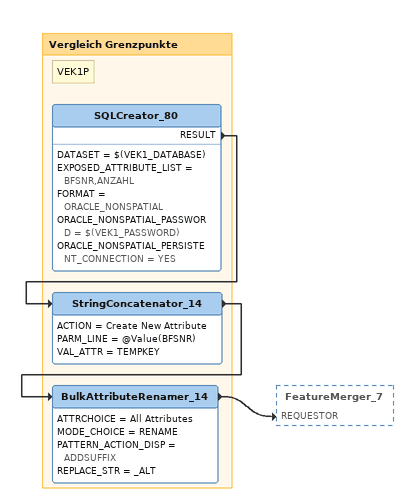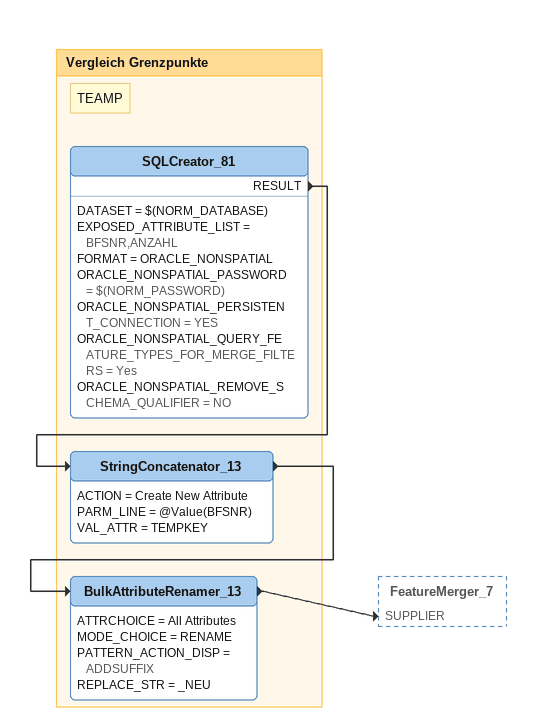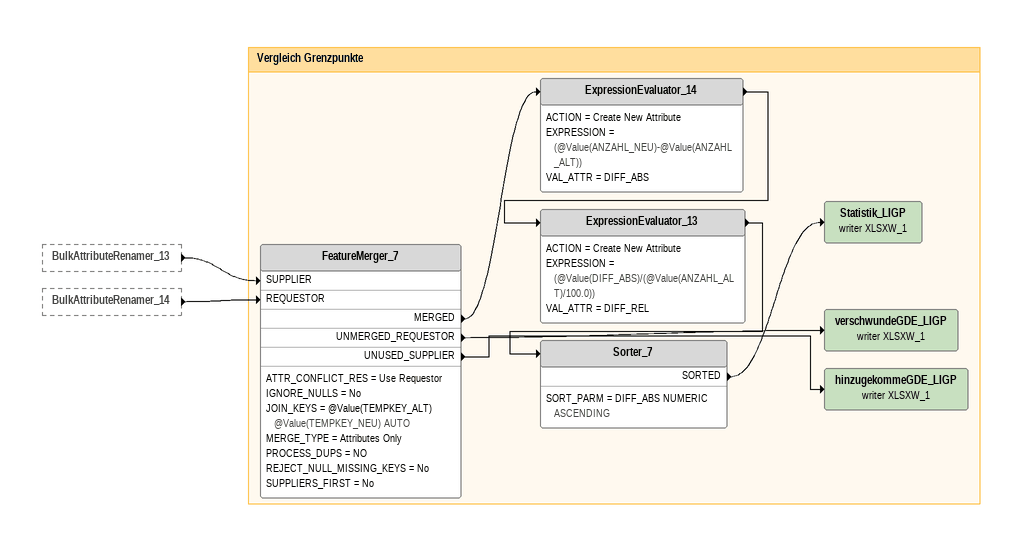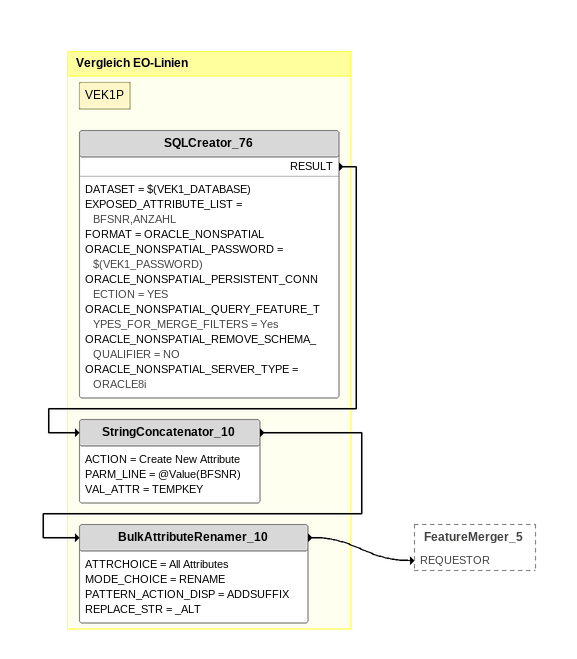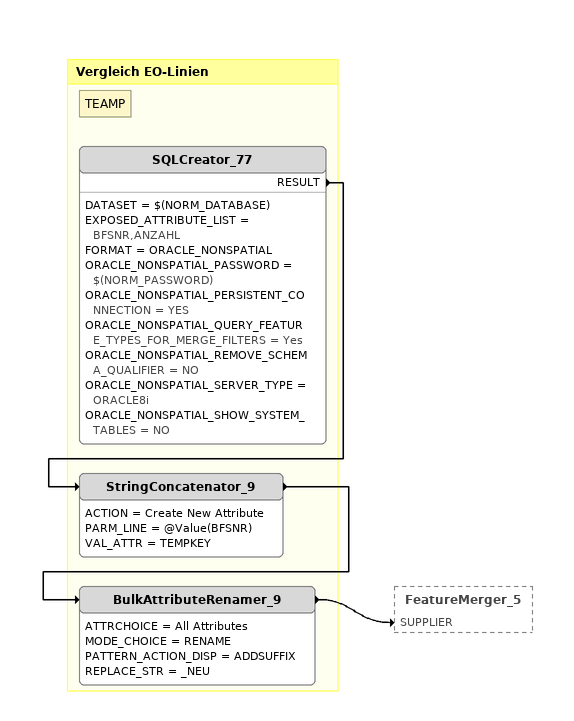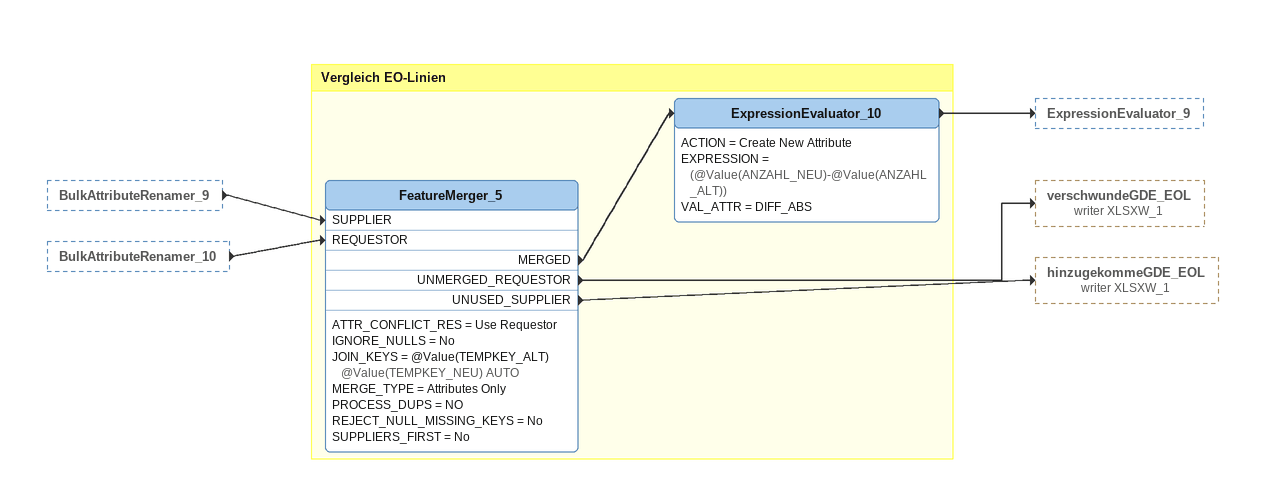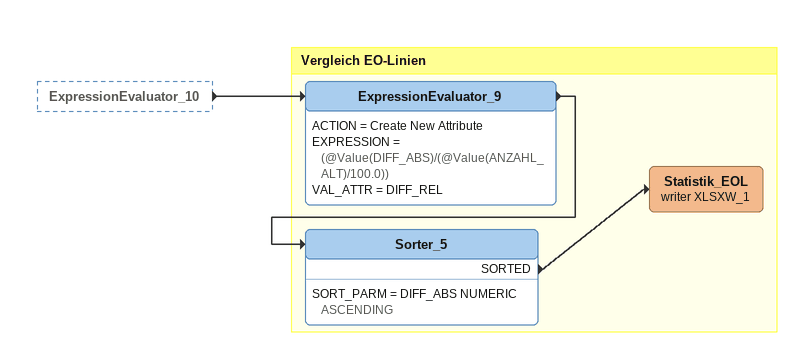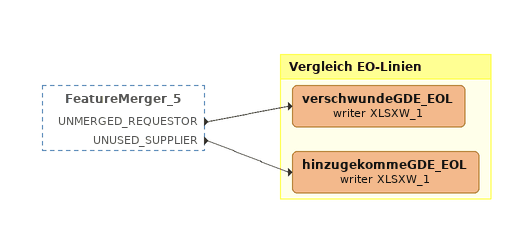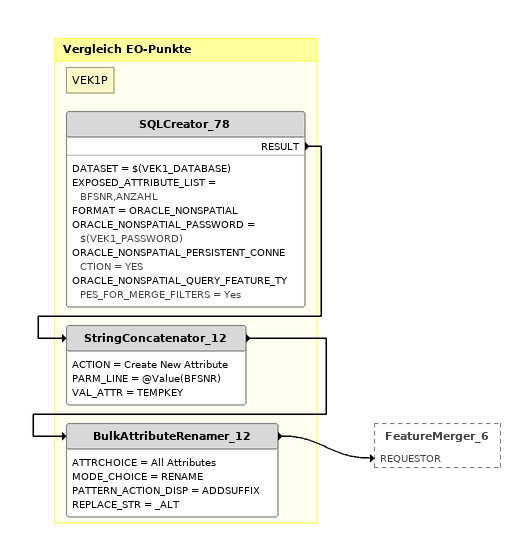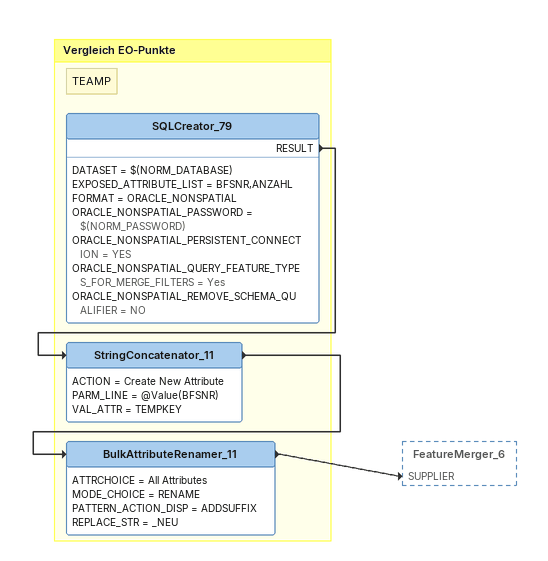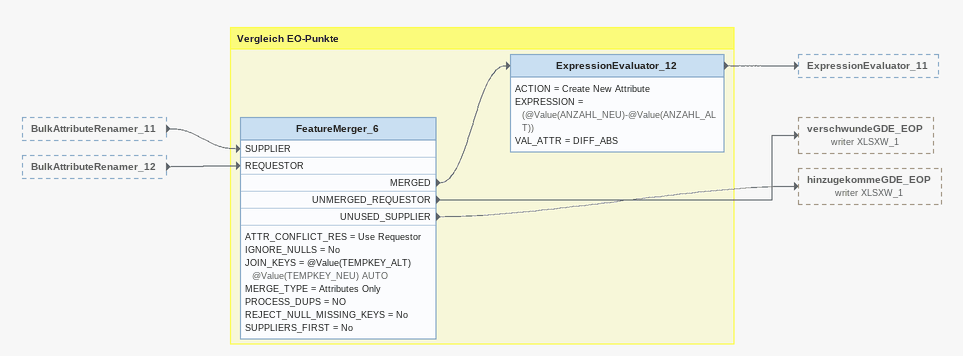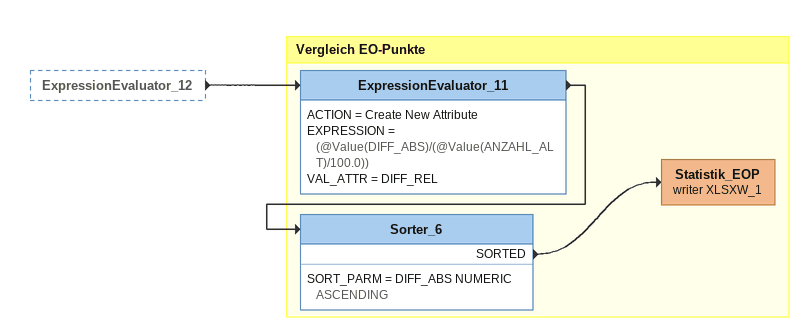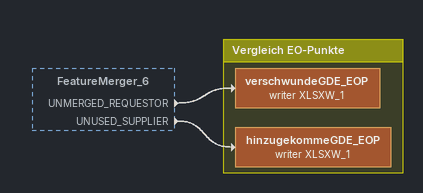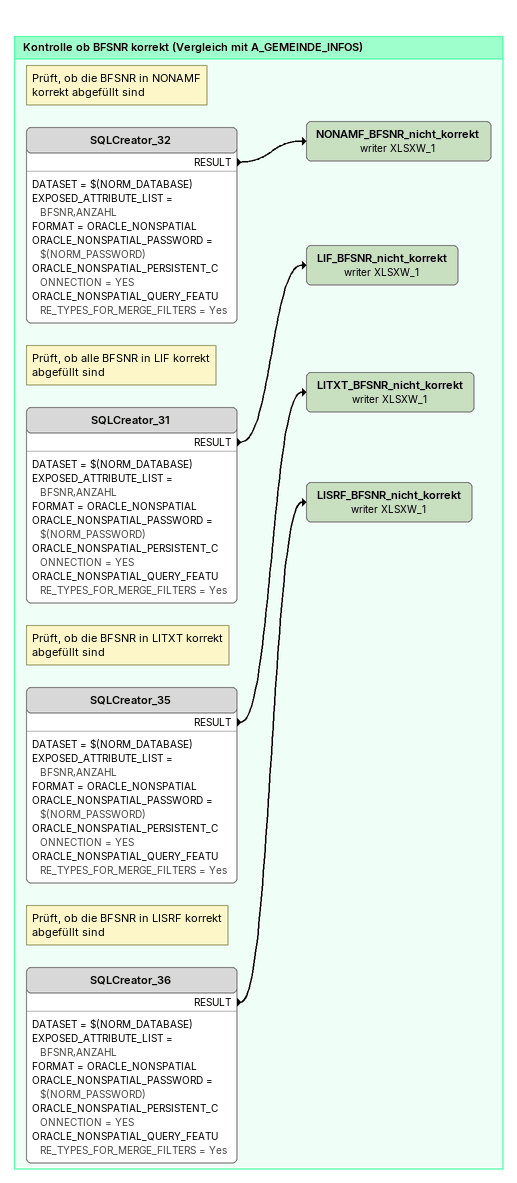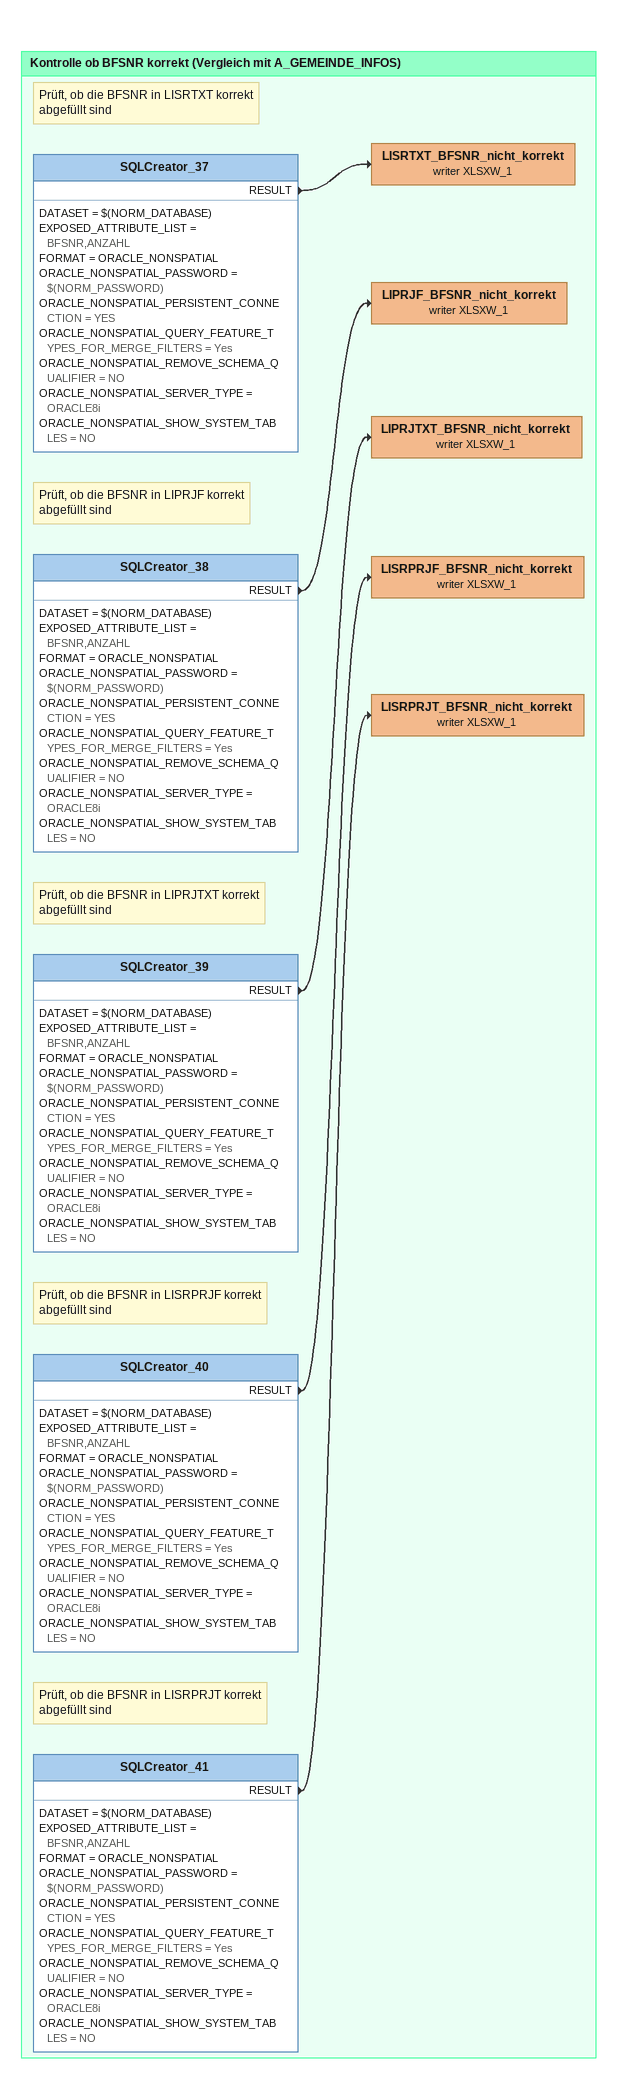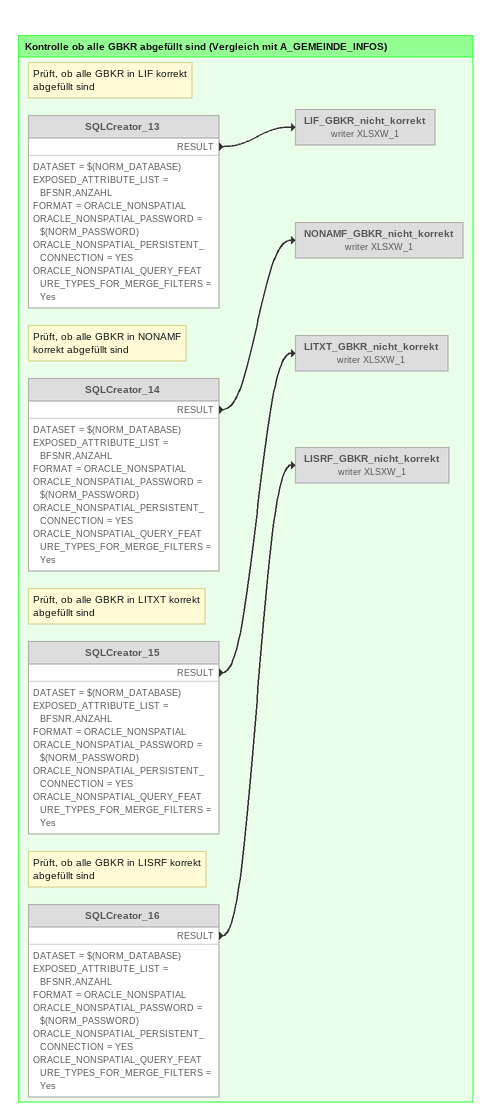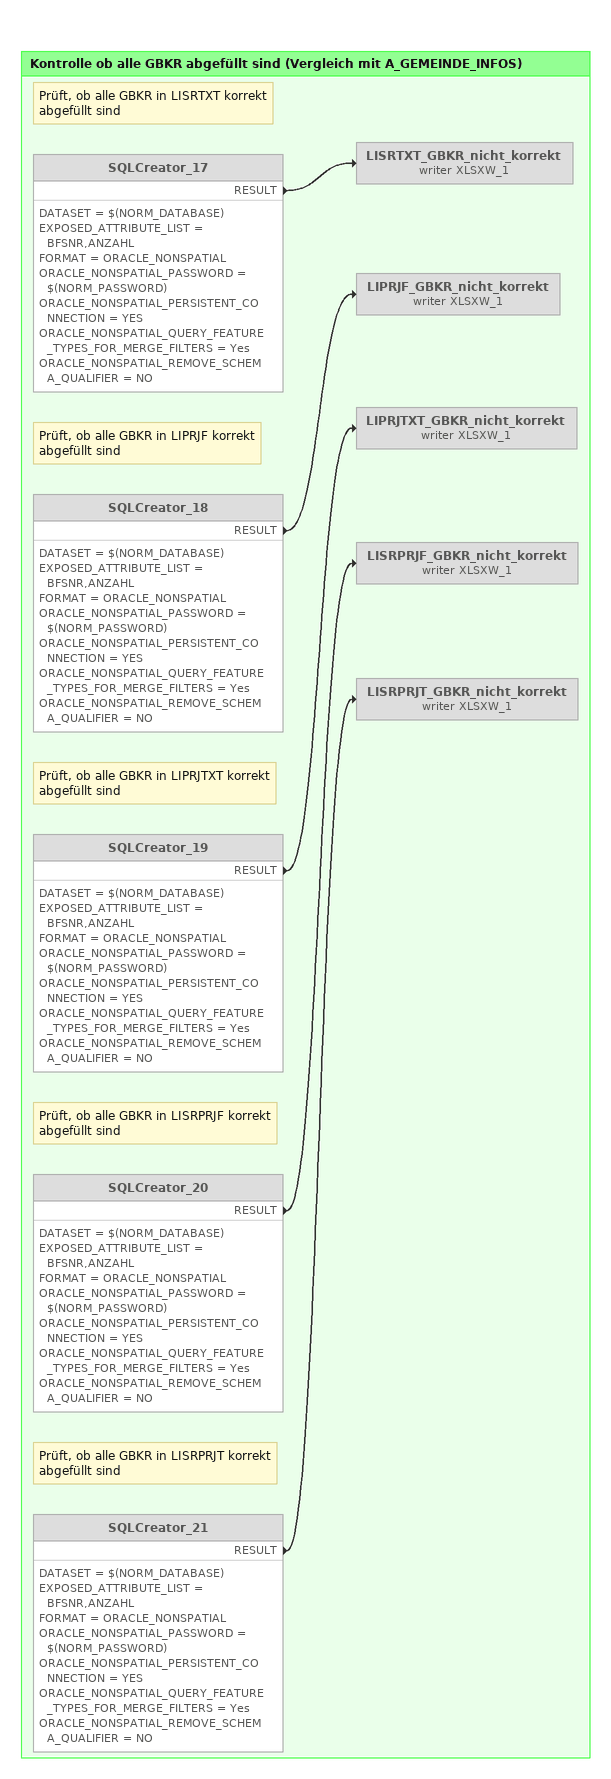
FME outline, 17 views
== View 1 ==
Bookmark: Vergleich Grenzpunkte
Note: VEK1P
SQLCreator_80
    DATASET = $(VEK1_DATABASE)
    EXPOSED_ATTRIBUTE_LIST = BFSNR,ANZAHL
    FORMAT = ORACLE_NONSPATIAL
    ORACLE_NONSPATIAL_PASSWORD = $(VEK1_PASSWORD)
    ORACLE_NONSPATIAL_PERSISTENT_CONNECTION = YES
    RESULT -> StringConcatenator_14
StringConcatenator_14
    ACTION = Create New Attribute
    PARM_LINE = @Value(BFSNR)
    VAL_ATTR = TEMPKEY
    -> BulkAttributeRenamer_14
BulkAttributeRenamer_14
    ATTRCHOICE = All Attributes
    MODE_CHOICE = RENAME
    PATTERN_ACTION_DISP = ADDSUFFIX
    REPLACE_STR = _ALT
    -> FeatureMerger_7 [REQUESTOR]

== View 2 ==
Bookmark: Vergleich Grenzpunkte
Note: TEAMP
SQLCreator_81
    DATASET = $(NORM_DATABASE)
    EXPOSED_ATTRIBUTE_LIST = BFSNR,ANZAHL
    FORMAT = ORACLE_NONSPATIAL
    ORACLE_NONSPATIAL_PASSWORD = $(NORM_PASSWORD)
    ORACLE_NONSPATIAL_PERSISTENT_CONNECTION = YES
    ORACLE_NONSPATIAL_QUERY_FEATURE_TYPES_FOR_MERGE_FILTERS = Yes
    ORACLE_NONSPATIAL_REMOVE_SCHEMA_QUALIFIER = NO
    RESULT -> StringConcatenator_13
StringConcatenator_13
    ACTION = Create New Attribute
    PARM_LINE = @Value(BFSNR)
    VAL_ATTR = TEMPKEY
    -> BulkAttributeRenamer_13
BulkAttributeRenamer_13
    ATTRCHOICE = All Attributes
    MODE_CHOICE = RENAME
    PATTERN_ACTION_DISP = ADDSUFFIX
    REPLACE_STR = _NEU
    -> FeatureMerger_7 [SUPPLIER]

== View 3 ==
BulkAttributeRenamer_13 [outside]
    -> FeatureMerger_7 [SUPPLIER]
BulkAttributeRenamer_14 [outside]
    -> FeatureMerger_7 [REQUESTOR]

Bookmark: Vergleich Grenzpunkte
FeatureMerger_7
    ATTR_CONFLICT_RES = Use Requestor
    IGNORE_NULLS = No
    JOIN_KEYS = @Value(TEMPKEY_ALT) @Value(TEMPKEY_NEU) AUTO
    MERGE_TYPE = Attributes Only
    PROCESS_DUPS = NO
    REJECT_NULL_MISSING_KEYS = No
    SUPPLIERS_FIRST = No
    MERGED -> ExpressionEvaluator_14
    UNMERGED_REQUESTOR -> verschwundeGDE_LIGP (writer XLSXW_1)
    UNUSED_SUPPLIER -> hinzugekommeGDE_LIGP (writer XLSXW_1)
ExpressionEvaluator_14
    ACTION = Create New Attribute
    EXPRESSION = (@Value(ANZAHL_NEU)-@Value(ANZAHL_ALT))
    VAL_ATTR = DIFF_ABS
    -> ExpressionEvaluator_13
ExpressionEvaluator_13
    ACTION = Create New Attribute
    EXPRESSION = (@Value(DIFF_ABS)/(@Value(ANZAHL_ALT)/100.0))
    VAL_ATTR = DIFF_REL
    -> Sorter_7
Sorter_7
    SORT_PARM = DIFF_ABS NUMERIC ASCENDING
    SORTED -> Statistik_LIGP (writer XLSXW_1)
Statistik_LIGP (writer XLSXW_1)
verschwundeGDE_LIGP (writer XLSXW_1)
hinzugekommeGDE_LIGP (writer XLSXW_1)

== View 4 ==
Bookmark: Vergleich EO-Linien
Note: VEK1P
SQLCreator_76
    DATASET = $(VEK1_DATABASE)
    EXPOSED_ATTRIBUTE_LIST = BFSNR,ANZAHL
    FORMAT = ORACLE_NONSPATIAL
    ORACLE_NONSPATIAL_PASSWORD = $(VEK1_PASSWORD)
    ORACLE_NONSPATIAL_PERSISTENT_CONNECTION = YES
    ORACLE_NONSPATIAL_QUERY_FEATURE_TYPES_FOR_MERGE_FILTERS = Yes
    ORACLE_NONSPATIAL_REMOVE_SCHEMA_QUALIFIER = NO
    ORACLE_NONSPATIAL_SERVER_TYPE = ORACLE8i
    RESULT -> StringConcatenator_10
StringConcatenator_10
    ACTION = Create New Attribute
    PARM_LINE = @Value(BFSNR)
    VAL_ATTR = TEMPKEY
    -> BulkAttributeRenamer_10
BulkAttributeRenamer_10
    ATTRCHOICE = All Attributes
    MODE_CHOICE = RENAME
    PATTERN_ACTION_DISP = ADDSUFFIX
    REPLACE_STR = _ALT
    -> FeatureMerger_5 [REQUESTOR]

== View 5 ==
Bookmark: Vergleich EO-Linien
Note: TEAMP
SQLCreator_77
    DATASET = $(NORM_DATABASE)
    EXPOSED_ATTRIBUTE_LIST = BFSNR,ANZAHL
    FORMAT = ORACLE_NONSPATIAL
    ORACLE_NONSPATIAL_PASSWORD = $(NORM_PASSWORD)
    ORACLE_NONSPATIAL_PERSISTENT_CONNECTION = YES
    ORACLE_NONSPATIAL_QUERY_FEATURE_TYPES_FOR_MERGE_FILTERS = Yes
    ORACLE_NONSPATIAL_REMOVE_SCHEMA_QUALIFIER = NO
    ORACLE_NONSPATIAL_SERVER_TYPE = ORACLE8i
    ORACLE_NONSPATIAL_SHOW_SYSTEM_TABLES = NO
    RESULT -> StringConcatenator_9
StringConcatenator_9
    ACTION = Create New Attribute
    PARM_LINE = @Value(BFSNR)
    VAL_ATTR = TEMPKEY
    -> BulkAttributeRenamer_9
BulkAttributeRenamer_9
    ATTRCHOICE = All Attributes
    MODE_CHOICE = RENAME
    PATTERN_ACTION_DISP = ADDSUFFIX
    REPLACE_STR = _NEU
    -> FeatureMerger_5 [SUPPLIER]

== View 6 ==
BulkAttributeRenamer_9 [outside]
    -> FeatureMerger_5 [SUPPLIER]
BulkAttributeRenamer_10 [outside]
    -> FeatureMerger_5 [REQUESTOR]

Bookmark: Vergleich EO-Linien
FeatureMerger_5
    ATTR_CONFLICT_RES = Use Requestor
    IGNORE_NULLS = No
    JOIN_KEYS = @Value(TEMPKEY_ALT) @Value(TEMPKEY_NEU) AUTO
    MERGE_TYPE = Attributes Only
    PROCESS_DUPS = NO
    REJECT_NULL_MISSING_KEYS = No
    SUPPLIERS_FIRST = No
    MERGED -> ExpressionEvaluator_10
    UNMERGED_REQUESTOR -> verschwundeGDE_EOL (writer XLSXW_1)
    UNUSED_SUPPLIER -> hinzugekommeGDE_EOL (writer XLSXW_1)
ExpressionEvaluator_10
    ACTION = Create New Attribute
    EXPRESSION = (@Value(ANZAHL_NEU)-@Value(ANZAHL_ALT))
    VAL_ATTR = DIFF_ABS
    -> ExpressionEvaluator_9

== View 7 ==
ExpressionEvaluator_10 [outside]
    -> ExpressionEvaluator_9

Bookmark: Vergleich EO-Linien
ExpressionEvaluator_9
    ACTION = Create New Attribute
    EXPRESSION = (@Value(DIFF_ABS)/(@Value(ANZAHL_ALT)/100.0))
    VAL_ATTR = DIFF_REL
    -> Sorter_5
Sorter_5
    SORT_PARM = DIFF_ABS NUMERIC ASCENDING
    SORTED -> Statistik_EOL (writer XLSXW_1)
Statistik_EOL (writer XLSXW_1)

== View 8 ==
FeatureMerger_5 [outside]
    UNMERGED_REQUESTOR -> verschwundeGDE_EOL (writer XLSXW_1)
    UNUSED_SUPPLIER -> hinzugekommeGDE_EOL (writer XLSXW_1)

Bookmark: Vergleich EO-Linien
verschwundeGDE_EOL (writer XLSXW_1)
hinzugekommeGDE_EOL (writer XLSXW_1)

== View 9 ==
Bookmark: Vergleich EO-Punkte
Note: VEK1P
SQLCreator_78
    DATASET = $(VEK1_DATABASE)
    EXPOSED_ATTRIBUTE_LIST = BFSNR,ANZAHL
    FORMAT = ORACLE_NONSPATIAL
    ORACLE_NONSPATIAL_PASSWORD = $(VEK1_PASSWORD)
    ORACLE_NONSPATIAL_PERSISTENT_CONNECTION = YES
    ORACLE_NONSPATIAL_QUERY_FEATURE_TYPES_FOR_MERGE_FILTERS = Yes
    RESULT -> StringConcatenator_12
StringConcatenator_12
    ACTION = Create New Attribute
    PARM_LINE = @Value(BFSNR)
    VAL_ATTR = TEMPKEY
    -> BulkAttributeRenamer_12
BulkAttributeRenamer_12
    ATTRCHOICE = All Attributes
    MODE_CHOICE = RENAME
    PATTERN_ACTION_DISP = ADDSUFFIX
    REPLACE_STR = _ALT
    -> FeatureMerger_6 [REQUESTOR]

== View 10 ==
Bookmark: Vergleich EO-Punkte
Note: TEAMP
SQLCreator_79
    DATASET = $(NORM_DATABASE)
    EXPOSED_ATTRIBUTE_LIST = BFSNR,ANZAHL
    FORMAT = ORACLE_NONSPATIAL
    ORACLE_NONSPATIAL_PASSWORD = $(NORM_PASSWORD)
    ORACLE_NONSPATIAL_PERSISTENT_CONNECTION = YES
    ORACLE_NONSPATIAL_QUERY_FEATURE_TYPES_FOR_MERGE_FILTERS = Yes
    ORACLE_NONSPATIAL_REMOVE_SCHEMA_QUALIFIER = NO
    RESULT -> StringConcatenator_11
StringConcatenator_11
    ACTION = Create New Attribute
    PARM_LINE = @Value(BFSNR)
    VAL_ATTR = TEMPKEY
    -> BulkAttributeRenamer_11
BulkAttributeRenamer_11
    ATTRCHOICE = All Attributes
    MODE_CHOICE = RENAME
    PATTERN_ACTION_DISP = ADDSUFFIX
    REPLACE_STR = _NEU
    -> FeatureMerger_6 [SUPPLIER]

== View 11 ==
BulkAttributeRenamer_11 [outside]
    -> FeatureMerger_6 [SUPPLIER]
BulkAttributeRenamer_12 [outside]
    -> FeatureMerger_6 [REQUESTOR]

Bookmark: Vergleich EO-Punkte
FeatureMerger_6
    ATTR_CONFLICT_RES = Use Requestor
    IGNORE_NULLS = No
    JOIN_KEYS = @Value(TEMPKEY_ALT) @Value(TEMPKEY_NEU) AUTO
    MERGE_TYPE = Attributes Only
    PROCESS_DUPS = NO
    REJECT_NULL_MISSING_KEYS = No
    SUPPLIERS_FIRST = No
    MERGED -> ExpressionEvaluator_12
    UNMERGED_REQUESTOR -> verschwundeGDE_EOP (writer XLSXW_1)
    UNUSED_SUPPLIER -> hinzugekommeGDE_EOP (writer XLSXW_1)
ExpressionEvaluator_12
    ACTION = Create New Attribute
    EXPRESSION = (@Value(ANZAHL_NEU)-@Value(ANZAHL_ALT))
    VAL_ATTR = DIFF_ABS
    -> ExpressionEvaluator_11

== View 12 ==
ExpressionEvaluator_12 [outside]
    -> ExpressionEvaluator_11

Bookmark: Vergleich EO-Punkte
ExpressionEvaluator_11
    ACTION = Create New Attribute
    EXPRESSION = (@Value(DIFF_ABS)/(@Value(ANZAHL_ALT)/100.0))
    VAL_ATTR = DIFF_REL
    -> Sorter_6
Sorter_6
    SORT_PARM = DIFF_ABS NUMERIC ASCENDING
    SORTED -> Statistik_EOP (writer XLSXW_1)
Statistik_EOP (writer XLSXW_1)

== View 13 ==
FeatureMerger_6 [outside]
    UNMERGED_REQUESTOR -> verschwundeGDE_EOP (writer XLSXW_1)
    UNUSED_SUPPLIER -> hinzugekommeGDE_EOP (writer XLSXW_1)

Bookmark: Vergleich EO-Punkte
verschwundeGDE_EOP (writer XLSXW_1)
hinzugekommeGDE_EOP (writer XLSXW_1)

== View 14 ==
Bookmark: Kontrolle ob BFSNR korrekt (Vergleich mit A_GEMEINDE_INFOS)
Note: Prüft, ob die BFSNR in NONAMF korrekt abgefüllt sind
SQLCreator_32
    DATASET = $(NORM_DATABASE)
    EXPOSED_ATTRIBUTE_LIST = BFSNR,ANZAHL
    FORMAT = ORACLE_NONSPATIAL
    ORACLE_NONSPATIAL_PASSWORD = $(NORM_PASSWORD)
    ORACLE_NONSPATIAL_PERSISTENT_CONNECTION = YES
    ORACLE_NONSPATIAL_QUERY_FEATURE_TYPES_FOR_MERGE_FILTERS = Yes
    RESULT -> NONAMF_BFSNR_nicht_korrekt (writer XLSXW_1)
NONAMF_BFSNR_nicht_korrekt (writer XLSXW_1)
Note: Prüft, ob alle BFSNR in LIF korrekt abgefüllt sind
SQLCreator_31
    DATASET = $(NORM_DATABASE)
    EXPOSED_ATTRIBUTE_LIST = BFSNR,ANZAHL
    FORMAT = ORACLE_NONSPATIAL
    ORACLE_NONSPATIAL_PASSWORD = $(NORM_PASSWORD)
    ORACLE_NONSPATIAL_PERSISTENT_CONNECTION = YES
    ORACLE_NONSPATIAL_QUERY_FEATURE_TYPES_FOR_MERGE_FILTERS = Yes
    RESULT -> LIF_BFSNR_nicht_korrekt (writer XLSXW_1)
LIF_BFSNR_nicht_korrekt (writer XLSXW_1)
Note: Prüft, ob die BFSNR in LITXT korrekt abgefüllt sind
SQLCreator_35
    DATASET = $(NORM_DATABASE)
    EXPOSED_ATTRIBUTE_LIST = BFSNR,ANZAHL
    FORMAT = ORACLE_NONSPATIAL
    ORACLE_NONSPATIAL_PASSWORD = $(NORM_PASSWORD)
    ORACLE_NONSPATIAL_PERSISTENT_CONNECTION = YES
    ORACLE_NONSPATIAL_QUERY_FEATURE_TYPES_FOR_MERGE_FILTERS = Yes
    RESULT -> LITXT_BFSNR_nicht_korrekt (writer XLSXW_1)
LITXT_BFSNR_nicht_korrekt (writer XLSXW_1)
Note: Prüft, ob die BFSNR in LISRF korrekt abgefüllt sind
SQLCreator_36
    DATASET = $(NORM_DATABASE)
    EXPOSED_ATTRIBUTE_LIST = BFSNR,ANZAHL
    FORMAT = ORACLE_NONSPATIAL
    ORACLE_NONSPATIAL_PASSWORD = $(NORM_PASSWORD)
    ORACLE_NONSPATIAL_PERSISTENT_CONNECTION = YES
    ORACLE_NONSPATIAL_QUERY_FEATURE_TYPES_FOR_MERGE_FILTERS = Yes
    RESULT -> LISRF_BFSNR_nicht_korrekt (writer XLSXW_1)
LISRF_BFSNR_nicht_korrekt (writer XLSXW_1)

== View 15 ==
Bookmark: Kontrolle ob BFSNR korrekt (Vergleich mit A_GEMEINDE_INFOS)
Note: Prüft, ob die BFSNR in LISRTXT korrekt abgefüllt sind
SQLCreator_37
    DATASET = $(NORM_DATABASE)
    EXPOSED_ATTRIBUTE_LIST = BFSNR,ANZAHL
    FORMAT = ORACLE_NONSPATIAL
    ORACLE_NONSPATIAL_PASSWORD = $(NORM_PASSWORD)
    ORACLE_NONSPATIAL_PERSISTENT_CONNECTION = YES
    ORACLE_NONSPATIAL_QUERY_FEATURE_TYPES_FOR_MERGE_FILTERS = Yes
    ORACLE_NONSPATIAL_REMOVE_SCHEMA_QUALIFIER = NO
    ORACLE_NONSPATIAL_SERVER_TYPE = ORACLE8i
    ORACLE_NONSPATIAL_SHOW_SYSTEM_TABLES = NO
    RESULT -> LISRTXT_BFSNR_nicht_korrekt (writer XLSXW_1)
LISRTXT_BFSNR_nicht_korrekt (writer XLSXW_1)
Note: Prüft, ob die BFSNR in LIPRJF korrekt abgefüllt sind
SQLCreator_38
    DATASET = $(NORM_DATABASE)
    EXPOSED_ATTRIBUTE_LIST = BFSNR,ANZAHL
    FORMAT = ORACLE_NONSPATIAL
    ORACLE_NONSPATIAL_PASSWORD = $(NORM_PASSWORD)
    ORACLE_NONSPATIAL_PERSISTENT_CONNECTION = YES
    ORACLE_NONSPATIAL_QUERY_FEATURE_TYPES_FOR_MERGE_FILTERS = Yes
    ORACLE_NONSPATIAL_REMOVE_SCHEMA_QUALIFIER = NO
    ORACLE_NONSPATIAL_SERVER_TYPE = ORACLE8i
    ORACLE_NONSPATIAL_SHOW_SYSTEM_TABLES = NO
    RESULT -> LIPRJF_BFSNR_nicht_korrekt (writer XLSXW_1)
LIPRJF_BFSNR_nicht_korrekt (writer XLSXW_1)
Note: Prüft, ob die BFSNR in LIPRJTXT korrekt abgefüllt sind
SQLCreator_39
    DATASET = $(NORM_DATABASE)
    EXPOSED_ATTRIBUTE_LIST = BFSNR,ANZAHL
    FORMAT = ORACLE_NONSPATIAL
    ORACLE_NONSPATIAL_PASSWORD = $(NORM_PASSWORD)
    ORACLE_NONSPATIAL_PERSISTENT_CONNECTION = YES
    ORACLE_NONSPATIAL_QUERY_FEATURE_TYPES_FOR_MERGE_FILTERS = Yes
    ORACLE_NONSPATIAL_REMOVE_SCHEMA_QUALIFIER = NO
    ORACLE_NONSPATIAL_SERVER_TYPE = ORACLE8i
    ORACLE_NONSPATIAL_SHOW_SYSTEM_TABLES = NO
    RESULT -> LIPRJTXT_BFSNR_nicht_korrekt (writer XLSXW_1)
LIPRJTXT_BFSNR_nicht_korrekt (writer XLSXW_1)
Note: Prüft, ob die BFSNR in LISRPRJF korrekt abgefüllt sind
SQLCreator_40
    DATASET = $(NORM_DATABASE)
    EXPOSED_ATTRIBUTE_LIST = BFSNR,ANZAHL
    FORMAT = ORACLE_NONSPATIAL
    ORACLE_NONSPATIAL_PASSWORD = $(NORM_PASSWORD)
    ORACLE_NONSPATIAL_PERSISTENT_CONNECTION = YES
    ORACLE_NONSPATIAL_QUERY_FEATURE_TYPES_FOR_MERGE_FILTERS = Yes
    ORACLE_NONSPATIAL_REMOVE_SCHEMA_QUALIFIER = NO
    ORACLE_NONSPATIAL_SERVER_TYPE = ORACLE8i
    ORACLE_NONSPATIAL_SHOW_SYSTEM_TABLES = NO
    RESULT -> LISRPRJF_BFSNR_nicht_korrekt (writer XLSXW_1)
LISRPRJF_BFSNR_nicht_korrekt (writer XLSXW_1)
Note: Prüft, ob die BFSNR in LISRPRJT korrekt abgefüllt sind
SQLCreator_41
    DATASET = $(NORM_DATABASE)
    EXPOSED_ATTRIBUTE_LIST = BFSNR,ANZAHL
    FORMAT = ORACLE_NONSPATIAL
    ORACLE_NONSPATIAL_PASSWORD = $(NORM_PASSWORD)
    ORACLE_NONSPATIAL_PERSISTENT_CONNECTION = YES
    ORACLE_NONSPATIAL_QUERY_FEATURE_TYPES_FOR_MERGE_FILTERS = Yes
    ORACLE_NONSPATIAL_REMOVE_SCHEMA_QUALIFIER = NO
    ORACLE_NONSPATIAL_SERVER_TYPE = ORACLE8i
    ORACLE_NONSPATIAL_SHOW_SYSTEM_TABLES = NO
    RESULT -> LISRPRJT_BFSNR_nicht_korrekt (writer XLSXW_1)
LISRPRJT_BFSNR_nicht_korrekt (writer XLSXW_1)

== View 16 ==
Bookmark: Kontrolle ob alle GBKR abgefüllt sind (Vergleich mit A_GEMEINDE_INFOS)
Note: Prüft, ob alle GBKR in LIF korrekt abgefüllt sind
SQLCreator_13 [off]
    DATASET = $(NORM_DATABASE)
    EXPOSED_ATTRIBUTE_LIST = BFSNR,ANZAHL
    FORMAT = ORACLE_NONSPATIAL
    ORACLE_NONSPATIAL_PASSWORD = $(NORM_PASSWORD)
    ORACLE_NONSPATIAL_PERSISTENT_CONNECTION = YES
    ORACLE_NONSPATIAL_QUERY_FEATURE_TYPES_FOR_MERGE_FILTERS = Yes
    RESULT -> LIF_GBKR_nicht_korrekt (writer XLSXW_1)
LIF_GBKR_nicht_korrekt (writer XLSXW_1) [off]
Note: Prüft, ob alle GBKR in NONAMF korrekt abgefüllt sind
SQLCreator_14 [off]
    DATASET = $(NORM_DATABASE)
    EXPOSED_ATTRIBUTE_LIST = BFSNR,ANZAHL
    FORMAT = ORACLE_NONSPATIAL
    ORACLE_NONSPATIAL_PASSWORD = $(NORM_PASSWORD)
    ORACLE_NONSPATIAL_PERSISTENT_CONNECTION = YES
    ORACLE_NONSPATIAL_QUERY_FEATURE_TYPES_FOR_MERGE_FILTERS = Yes
    RESULT -> NONAMF_GBKR_nicht_korrekt (writer XLSXW_1)
NONAMF_GBKR_nicht_korrekt (writer XLSXW_1) [off]
Note: Prüft, ob alle GBKR in LITXT korrekt abgefüllt sind
SQLCreator_15 [off]
    DATASET = $(NORM_DATABASE)
    EXPOSED_ATTRIBUTE_LIST = BFSNR,ANZAHL
    FORMAT = ORACLE_NONSPATIAL
    ORACLE_NONSPATIAL_PASSWORD = $(NORM_PASSWORD)
    ORACLE_NONSPATIAL_PERSISTENT_CONNECTION = YES
    ORACLE_NONSPATIAL_QUERY_FEATURE_TYPES_FOR_MERGE_FILTERS = Yes
    RESULT -> LITXT_GBKR_nicht_korrekt (writer XLSXW_1)
LITXT_GBKR_nicht_korrekt (writer XLSXW_1) [off]
Note: Prüft, ob alle GBKR in LISRF korrekt abgefüllt sind
SQLCreator_16 [off]
    DATASET = $(NORM_DATABASE)
    EXPOSED_ATTRIBUTE_LIST = BFSNR,ANZAHL
    FORMAT = ORACLE_NONSPATIAL
    ORACLE_NONSPATIAL_PASSWORD = $(NORM_PASSWORD)
    ORACLE_NONSPATIAL_PERSISTENT_CONNECTION = YES
    ORACLE_NONSPATIAL_QUERY_FEATURE_TYPES_FOR_MERGE_FILTERS = Yes
    RESULT -> LISRF_GBKR_nicht_korrekt (writer XLSXW_1)
LISRF_GBKR_nicht_korrekt (writer XLSXW_1) [off]

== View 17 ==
Bookmark: Kontrolle ob alle GBKR abgefüllt sind (Vergleich mit A_GEMEINDE_INFOS)
Note: Prüft, ob alle GBKR in LISRTXT korrekt abgefüllt sind
SQLCreator_17 [off]
    DATASET = $(NORM_DATABASE)
    EXPOSED_ATTRIBUTE_LIST = BFSNR,ANZAHL
    FORMAT = ORACLE_NONSPATIAL
    ORACLE_NONSPATIAL_PASSWORD = $(NORM_PASSWORD)
    ORACLE_NONSPATIAL_PERSISTENT_CONNECTION = YES
    ORACLE_NONSPATIAL_QUERY_FEATURE_TYPES_FOR_MERGE_FILTERS = Yes
    ORACLE_NONSPATIAL_REMOVE_SCHEMA_QUALIFIER = NO
    RESULT -> LISRTXT_GBKR_nicht_korrekt (writer XLSXW_1)
LISRTXT_GBKR_nicht_korrekt (writer XLSXW_1) [off]
Note: Prüft, ob alle GBKR in LIPRJF korrekt abgefüllt sind
SQLCreator_18 [off]
    DATASET = $(NORM_DATABASE)
    EXPOSED_ATTRIBUTE_LIST = BFSNR,ANZAHL
    FORMAT = ORACLE_NONSPATIAL
    ORACLE_NONSPATIAL_PASSWORD = $(NORM_PASSWORD)
    ORACLE_NONSPATIAL_PERSISTENT_CONNECTION = YES
    ORACLE_NONSPATIAL_QUERY_FEATURE_TYPES_FOR_MERGE_FILTERS = Yes
    ORACLE_NONSPATIAL_REMOVE_SCHEMA_QUALIFIER = NO
    RESULT -> LIPRJF_GBKR_nicht_korrekt (writer XLSXW_1)
LIPRJF_GBKR_nicht_korrekt (writer XLSXW_1) [off]
Note: Prüft, ob alle GBKR in LIPRJTXT korrekt abgefüllt sind
SQLCreator_19 [off]
    DATASET = $(NORM_DATABASE)
    EXPOSED_ATTRIBUTE_LIST = BFSNR,ANZAHL
    FORMAT = ORACLE_NONSPATIAL
    ORACLE_NONSPATIAL_PASSWORD = $(NORM_PASSWORD)
    ORACLE_NONSPATIAL_PERSISTENT_CONNECTION = YES
    ORACLE_NONSPATIAL_QUERY_FEATURE_TYPES_FOR_MERGE_FILTERS = Yes
    ORACLE_NONSPATIAL_REMOVE_SCHEMA_QUALIFIER = NO
    RESULT -> LIPRJTXT_GBKR_nicht_korrekt (writer XLSXW_1)
LIPRJTXT_GBKR_nicht_korrekt (writer XLSXW_1) [off]
Note: Prüft, ob alle GBKR in LISRPRJF korrekt abgefüllt sind
SQLCreator_20 [off]
    DATASET = $(NORM_DATABASE)
    EXPOSED_ATTRIBUTE_LIST = BFSNR,ANZAHL
    FORMAT = ORACLE_NONSPATIAL
    ORACLE_NONSPATIAL_PASSWORD = $(NORM_PASSWORD)
    ORACLE_NONSPATIAL_PERSISTENT_CONNECTION = YES
    ORACLE_NONSPATIAL_QUERY_FEATURE_TYPES_FOR_MERGE_FILTERS = Yes
    ORACLE_NONSPATIAL_REMOVE_SCHEMA_QUALIFIER = NO
    RESULT -> LISRPRJF_GBKR_nicht_korrekt (writer XLSXW_1)
LISRPRJF_GBKR_nicht_korrekt (writer XLSXW_1) [off]
Note: Prüft, ob alle GBKR in LISRPRJT korrekt abgefüllt sind
SQLCreator_21 [off]
    DATASET = $(NORM_DATABASE)
    EXPOSED_ATTRIBUTE_LIST = BFSNR,ANZAHL
    FORMAT = ORACLE_NONSPATIAL
    ORACLE_NONSPATIAL_PASSWORD = $(NORM_PASSWORD)
    ORACLE_NONSPATIAL_PERSISTENT_CONNECTION = YES
    ORACLE_NONSPATIAL_QUERY_FEATURE_TYPES_FOR_MERGE_FILTERS = Yes
    ORACLE_NONSPATIAL_REMOVE_SCHEMA_QUALIFIER = NO
    RESULT -> LISRPRJT_GBKR_nicht_korrekt (writer XLSXW_1)
LISRPRJT_GBKR_nicht_korrekt (writer XLSXW_1) [off]
